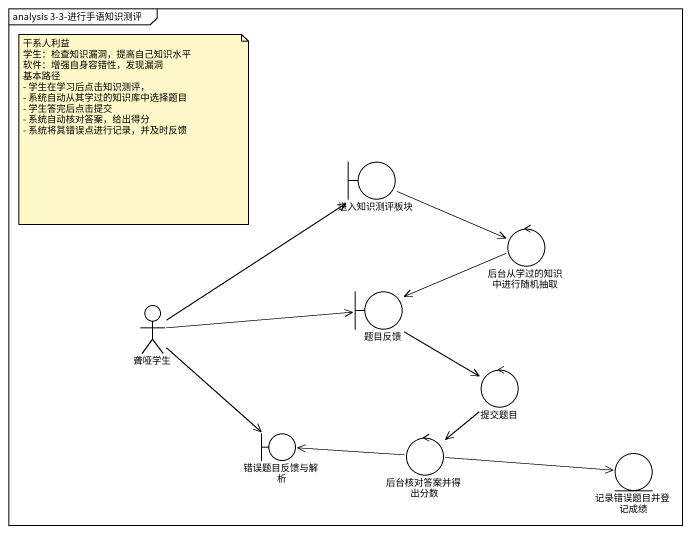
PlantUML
@startuml
mainframe analysis 3-3-进行手语知识测评
boundary 进入知识测评板块
control 后台从学过的知识中进行随机抽取
boundary 题目反馈
actor 聋哑学生
control 提交题目
boundary 错误题目反馈与解析
control 后台核对答案并得出分数
entity 记录错误题目并登记成绩
进入知识测评板块 -right-> 后台从学过的知识中进行随机抽取
后台从学过的知识中进行随机抽取 -left-> 题目反馈
题目反馈 --> 提交题目
聋哑学生 -up-> 进入知识测评板块
聋哑学生 -right-> 题目反馈
聋哑学生 --> 错误题目反馈与解析
提交题目 --> 后台核对答案并得出分数
后台核对答案并得出分数 -left-> 错误题目反馈与解析
后台核对答案并得出分数 -right-> 记录错误题目并登记成绩
note as N1
  干系人利益
  学生：检查知识漏洞，提高自己知识水平
  软件：增强自身容错性，发现漏洞
  基本路径
  - 学生在学习后点击知识测评，
  - 系统自动从其学过的知识库中选择题目
  - 学生答完后点击提交
  - 系统自动核对答案，给出得分
  - 系统将其错误点进行记录，并及时反馈
end note
@enduml
